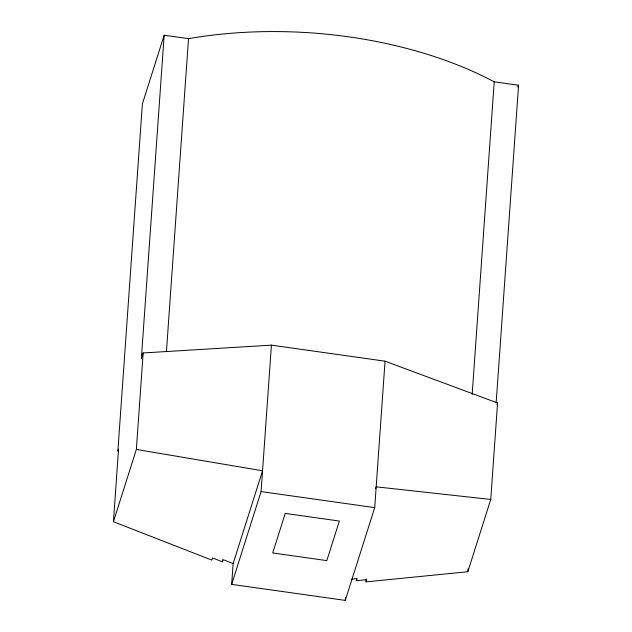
<?xml version="1.0" encoding="UTF-8"?>
<svg xmlns="http://www.w3.org/2000/svg" width="632" height="632" viewBox="0 0 632 632"><rect width="100%" height="100%" fill="white"/><g stroke="black" fill="none" stroke-linecap="round" stroke-linejoin="round"><path stroke-width="0.95" d="M164.17 35.226L141.339 358.715L143.164 352.964L271.428 345.143L385.046 361.18L374.713 507.622L345.285 600.4L231.66 584.363L233.129 563.57L223.159 559.676L222.472 561.832L212.502 557.945L211.815 560.102L113.428 521.716L118.555 449.091L117.868 451.256L142.382 103.917L164.17 35.226L188.518 38.663A292.284 157.305 4 0 1 494.224 81.812L518.572 85.249L496.159 402.837M113.428 521.716L136.362 449.431L143.164 352.964M166.453 351.337L188.518 38.663M222.472 561.832L222.606 559.881M231.66 584.363L261.087 491.585L271.428 345.143M345.285 600.4L345.483 597.564M385.046 361.18L497.566 402.987L490.756 499.454L467.83 571.739L366.023 581.867L366.702 579.71L356.385 580.737L356.519 578.786M366.023 581.867L366.228 578.944M472.159 394.487L494.224 81.812M467.83 571.739L468.036 568.792M233.129 563.57L262.557 470.785L136.362 449.431M375.59 488.702L376.182 486.822L490.756 499.454M356.385 580.737L357.072 578.58L351.439 579.141M497.044 404.63L497.566 402.987M261.087 491.585L374.713 507.622M285.253 513.413L272.708 552.968L326.815 560.608L339.36 521.052L285.253 513.413M518.572 85.249L517.987 87.09L518.524 85.241"/></g></svg>
